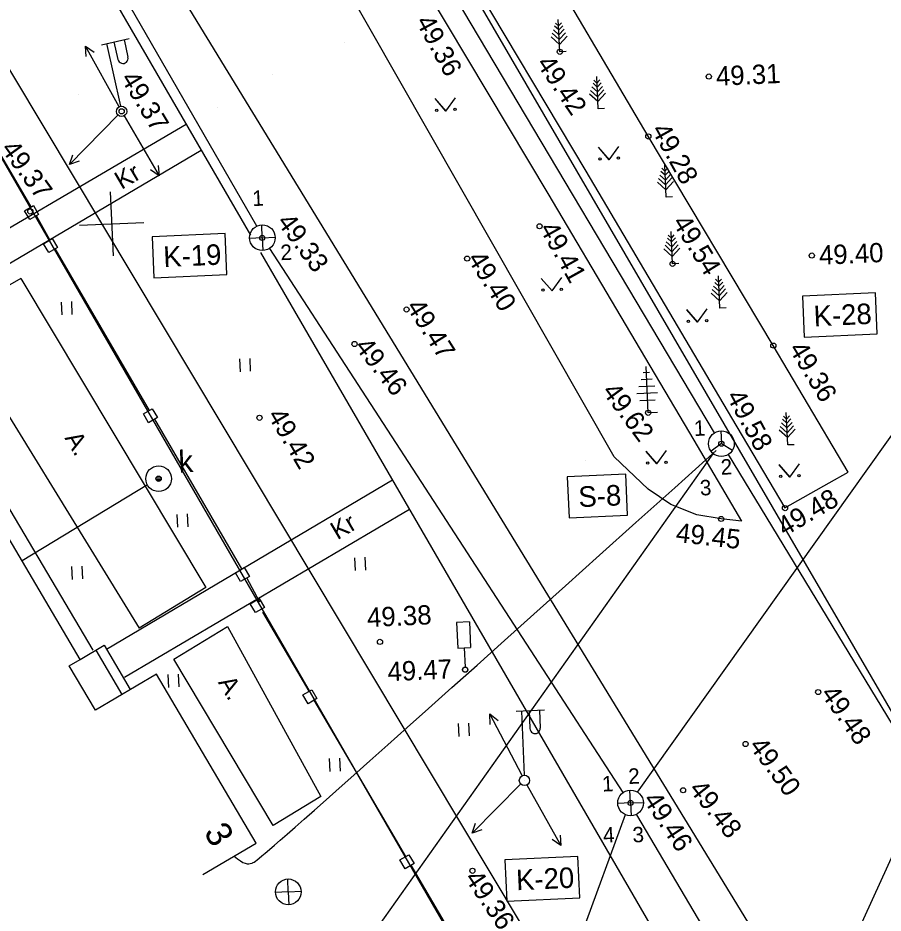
# Model space of a CAD drawing. Extents: x 641383 to 641619, y 6455711 to 6456054.
# Drawn here: x 641442.13 to 641475.76, y 6455837.44 to 6455872.23 of the extents above; entities that cross this region are included whole.
import ezdxf

# ---------------------------------------------------------------- set-up
doc = ezdxf.new("R2010")
doc.units = 0
for name, color, linetype in [('Level 1', 7, 'Continuous'), ('Level 10', 7, 'Continuous'), ('Level 14', 7, 'Continuous'), ('Level 15', 7, 'Continuous'), ('Level 16', 7, 'Continuous'), ('Level 17', 7, 'Continuous'), ('Level 2', 7, 'Continuous'), ('Level 20', 7, 'Continuous'), ('Level 23', 7, 'Continuous'), ('Level 26', 7, 'Continuous'), ('Level 27', 7, 'Continuous'), ('Level 28', 7, 'Continuous'), ('Level 30', 7, 'Continuous'), ('Level 40', 7, 'Continuous'), ('Level 41', 7, 'Continuous'), ('Level 44', 7, 'Continuous'), ('Level 48', 7, 'Continuous'), ('Level 57', 7, 'Continuous'), ('Level 58', 7, 'Continuous'), ('Level 60', 7, 'Continuous'), ('Level 61', 7, 'Continuous'), ('Level 8', 7, 'Continuous')]:
    doc.layers.add(name, color=color, linetype=linetype)

# ---------------------------------------------------------------- blocks, each defined once
blk = doc.blocks.new('KSALK0')
at = {"layer": 'Level 8'}
for radius in [500, 103]:
    blk.add_circle((0, 0), radius, dxfattribs=at)
blk.add_text('k', height=850, dxfattribs=at).set_placement((801, 199))

msp = doc.modelspace()

# ---------------------------------------------------------------- linework, layer by layer
at = {"layer": 'Level 1'}
msp.add_lwpolyline([(641449.319, 6455838.944), (641451.386, 6455840.163), (641447.514, 6455846.728), (641445.139, 6455845.327), (641444.124, 6455847.049), (641444.552, 6455847.302), (641437.389, 6455859.447), (641436.961, 6455859.195), (641435.731, 6455861.28), (641438.106, 6455862.681), (641434.502, 6455868.792), (641432.238, 6455867.457)], dxfattribs=at)
at = {"layer": 'Level 10'}
for p, q in [((641451.625, 6455863.685), (641451.603, 6455864.185)), ((641451.625, 6455863.685), (641451.125, 6455863.663)), ((641451.625, 6455863.685), (641452.124, 6455863.708)), ((641451.625, 6455863.685), (641451.647, 6455863.186)), ((641465.94, 6455841.721), (641465.918, 6455842.22)), ((641465.94, 6455841.721), (641465.441, 6455841.699)), ((641465.94, 6455841.721), (641466.44, 6455841.743)), ((641465.94, 6455841.721), (641465.963, 6455841.222)), ((641452.637, 6455838.265), (641452.614, 6455838.764)), ((641452.637, 6455838.265), (641452.137, 6455838.242)), ((641452.637, 6455838.265), (641453.136, 6455838.287)), ((641452.637, 6455838.265), (641452.659, 6455837.765))]:
    msp.add_line(p, q, dxfattribs=at)
for centre in [(641451.629, 6455863.688), (641465.94, 6455841.721), (641452.637, 6455838.265)]:
    msp.add_circle(centre, 0.5, dxfattribs=at)
at = {"layer": 'Level 14'}
for p, q in [((641432.442, 6455897.061), (641451.403, 6455864.149)), ((641491.356, 6455877.487), (641466.201, 6455842.138)), ((641451.908, 6455863.275), (641465.639, 6455842.122)), ((641460.885, 6455827.968), (641465.743, 6455841.267)), ((641466.166, 6455841.255), (641516.442, 6455756.529))]:
    msp.add_line(p, q, dxfattribs=at)
for points in [[(641446.063, 6455868.775), (641444.758, 6455871.139)], [(641444.781, 6455870.734), (641444.758, 6455871.139), (641445.09, 6455870.899)], [(641446.02, 6455868.458), (641444.13, 6455866.53)], [(641446.26, 6455868.427), (641447.613, 6455866.091)], [(641444.511, 6455866.668), (641444.13, 6455866.53), (641444.264, 6455866.916)], [(641447.582, 6455866.495), (641447.613, 6455866.091), (641447.276, 6455866.323)], [(641461.723, 6455842.784), (641460.475, 6455845.178)], [(641460.488, 6455844.773), (641460.475, 6455845.178), (641460.801, 6455844.931)], [(641461.675, 6455842.464), (641459.778, 6455840.544)], [(641461.915, 6455842.423), (641463.226, 6455840.063)], [(641460.159, 6455840.68), (641459.778, 6455840.544), (641459.914, 6455840.93)], [(641463.202, 6455840.467), (641463.226, 6455840.063), (641462.894, 6455840.301)]]:
    msp.add_lwpolyline(points, dxfattribs=at)
at = {"layer": 'Level 15'}
msp.add_lwpolyline([(641459.83, 6455822.803), (641467.439, 6455827.41), (641431.545, 6455887.369)], dxfattribs=at)
at = {"layer": 'Level 16'}
for p, q in [((641469.446, 6455856.186), (641469.469, 6455855.686)), ((641469.469, 6455855.686), (641469.072, 6455855.388)), ((641469.469, 6455855.686), (641469.901, 6455855.426))]:
    msp.add_line(p, q, dxfattribs=at)
msp.add_circle((641469.471, 6455855.684), 0.5, dxfattribs=at)
at = {"layer": 'Level 17'}
for p, q in [((641446.497, 6455894.276), (641469.192, 6455856.105)), ((641453.857, 6455833.709), (641469.149, 6455855.289)), ((641498.604, 6455807.707), (641469.751, 6455855.259))]:
    msp.add_line(p, q, dxfattribs=at)
msp.add_open_spline([(641450.528, 6455839.657), (641450.915, 6455839.325), (641451.208, 6455839.338), (641451.543, 6455839.5), (641469.273, 6455855.417)], degree=3, dxfattribs=at)
at = {"layer": 'Level 2'}
for points in [[(641437.897, 6455859.712), (641445.042, 6455847.664)], [(641444.552, 6455847.302), (641445.476, 6455847.847), (641446.492, 6455846.125)], [(641445.158, 6455847.659), (641446.173, 6455845.937)]]:
    msp.add_lwpolyline(points, dxfattribs=at)
at = {"layer": 'Level 20'}
for p, q in [((641445.375, 6455871.191), (641446.448, 6455871.431)), ((641445.57, 6455871.235), (641446.116, 6455868.796)), ((641445.863, 6455871.3), (641446.016, 6455870.617)), ((641446.253, 6455871.388), (641446.406, 6455870.705)), ((641461.497, 6455845.285), (641462.596, 6455845.335)), ((641461.497, 6455845.285), (641462.596, 6455845.335)), ((641461.697, 6455845.294), (641461.808, 6455842.797)), ((641461.697, 6455845.294), (641461.808, 6455842.797)), ((641461.996, 6455845.308), (641462.028, 6455844.609)), ((641461.996, 6455845.308), (641462.028, 6455844.609)), ((641462.396, 6455845.326), (641462.427, 6455844.626)), ((641462.396, 6455845.326), (641462.427, 6455844.626))]:
    msp.add_line(p, q, dxfattribs=at)
for centre in [(641446.16, 6455868.6), (641461.817, 6455842.597), (641461.817, 6455842.597)]:
    msp.add_circle(centre, 0.2, dxfattribs=at)
for centre, start, end in [((641446.211, 6455870.661), 192.5566, 12.678), ((641462.227, 6455844.617), 182.5031, 2.6245), ((641462.227, 6455844.617), 182.5031, 2.6245)]:
    msp.add_arc(centre, 0.2, start, end, dxfattribs=at)
at = {"layer": 'Level 23'}
for p, q in [((641432.334, 6455899.479), (641472.758, 6455833.392)), ((641473.26, 6455833.414), (641491.675, 6455873.754))]:
    msp.add_line(p, q, dxfattribs=at)
msp.add_lwpolyline([(641447.159, 6455854.084), (641442.294, 6455851.129)], dxfattribs=at)
at = {"layer": 'Level 26'}
for points in [[(641459.68, 6455848.762), (641459.18, 6455848.74)], [(641459.18, 6455848.74), (641459.225, 6455847.741)], [(641459.68, 6455848.762), (641459.724, 6455847.763)], [(641459.225, 6455847.741), (641459.724, 6455847.763)], [(641459.475, 6455847.752), (641459.508, 6455847.003)]]:
    msp.add_lwpolyline(points, dxfattribs=at)
msp.add_circle((641459.508, 6455846.905), 0.1, dxfattribs=at)
at = {"layer": 'Level 27'}
for p, q in [((641447.535, 6455854.398), (641447.655, 6455854.403)), ((641447.503, 6455854.346), (641447.691, 6455854.355)), ((641447.504, 6455854.296), (641447.695, 6455854.305)), ((641447.535, 6455854.248), (641447.669, 6455854.254))]:
    msp.add_line(p, q, dxfattribs=at)
for radius in [0.5, 0.103]:
    msp.add_circle((641447.598, 6455854.323), radius, dxfattribs=at)
at = {"layer": 'Level 28'}
for points in [[(641442.64, 6455864.885), (641438.99, 6455871.137)], [(641443.374, 6455863.605), (641442.846, 6455864.542)], [(641447.245, 6455856.978), (641443.581, 6455863.263)], [(641450.836, 6455850.819), (641447.447, 6455856.632)], [(641451.535, 6455849.527), (641451.024, 6455850.466)], [(641453.445, 6455846.064), (641451.648, 6455849.13)], [(641457.21, 6455839.642), (641455.551, 6455842.471), (641453.648, 6455845.719)], [(641461.443, 6455832.42), (641457.412, 6455839.297)]]:
    msp.add_lwpolyline(points, dxfattribs=at)
for points in [[(641442.383, 6455864.734), (641442.728, 6455864.937), (641442.931, 6455864.592), (641442.586, 6455864.39), (641442.383, 6455864.734)], [(641443.121, 6455863.456), (641443.466, 6455863.659), (641443.669, 6455863.314), (641443.324, 6455863.111), (641443.121, 6455863.456)], [(641447.007, 6455856.838), (641447.351, 6455857.04), (641447.554, 6455856.696), (641447.21, 6455856.493)], [(641450.58, 6455850.668), (641450.925, 6455850.871), (641451.128, 6455850.526), (641450.783, 6455850.324), (641450.58, 6455850.668)], [(641451.159, 6455849.462), (641451.504, 6455849.665), (641451.707, 6455849.321), (641451.362, 6455849.118), (641451.159, 6455849.462)], [(641453.202, 6455845.92), (641453.546, 6455846.123), (641453.749, 6455845.779), (641453.405, 6455845.576)], [(641456.976, 6455839.505), (641457.321, 6455839.707), (641457.524, 6455839.363), (641457.179, 6455839.16)]]:
    msp.add_lwpolyline(points, close=True, dxfattribs=at)
at = {"layer": 'Level 30'}
for p, q in [((641448.671, 6455868.092), (641437.281, 6455861.413)), ((641437.874, 6455860.37), (641449.248, 6455867.097)), ((641442.243, 6455862.104), (641449.429, 6455850.091)), ((641456.688, 6455854.267), (641445.571, 6455847.687)), ((641457.35, 6455853.125), (641446.271, 6455846.59))]:
    msp.add_line(p, q, dxfattribs=at)
for points in [[(641446.318, 6455901.94), (641446, 6455902.654), (641445.825, 6455903.334), (641445.849, 6455903.948), (641445.899, 6455904.362), (641446.156, 6455904.966), (641446.419, 6455905.426), (641447.213, 6455905.998), (641445.656, 6455908.188), (641444.803, 6455907.549), (641444.076, 6455906.812), (641443.535, 6455905.959), (641443.203, 6455904.984), (641443.062, 6455903.972), (641443.09, 6455902.958), (641443.36, 6455901.866), (641443.791, 6455901.034), (641445.191, 6455898.335), (641447.67, 6455894.173), (641454.816, 6455882.059), (641459.498, 6455874.159), (641464.201, 6455866.278), (641469.869, 6455856.693), (641471.938, 6455853.189)], [(641471.938, 6455853.189), (641473.658, 6455854.166), (641474.394, 6455854.577), (641471.488, 6455859.498), (641466.631, 6455867.633), (641462.045, 6455875.399), (641457.96, 6455882.329), (641451.144, 6455893.838), (641446.318, 6455901.94)], [(641465.308, 6455855.17), (641442.615, 6455894.949)], [(641445.331, 6455894.752), (641446.196, 6455893.299), (641453.342, 6455881.188), (641458.026, 6455873.284), (641462.728, 6455865.403), (641468.395, 6455855.822), (641470.258, 6455852.666)], [(641436.939, 6455887.643), (641442.872, 6455878.092), (641451.166, 6455863.79)], [(641451.561, 6455863.108), (641467.21, 6455836.122), (641467.566, 6455835.436), (641467.735, 6455834.93), (641467.928, 6455834.234), (641468.061, 6455833.228), (641468.014, 6455832.624), (641467.793, 6455831.998), (641467.436, 6455831.469), (641466.883, 6455830.921)], [(641442.243, 6455862.104), (641439.459, 6455860.507), (641446.838, 6455848.51)], [(641470.258, 6455852.666), (641469.459, 6455852.763), (641468.513, 6455852.92), (641467.508, 6455853.321), (641466.625, 6455853.918), (641465.306, 6455855.171)], [(641449.429, 6455850.091), (641446.838, 6455848.51)], [(641452.046, 6455840.846), (641448.19, 6455847.308), (641450.273, 6455848.577), (641453.908, 6455841.973), (641452.046, 6455840.846)]]:
    msp.add_lwpolyline(points, dxfattribs=at)
at = {"layer": 'Level 40'}
msp.add_lwpolyline([(641440.845, 6455905.794), (641536.419, 6455944.975), (641565.849, 6455865.54), (641482.308, 6455834.585)], close=True, dxfattribs=at)
msp.add_lwpolyline([(641422.344, 6455871.772), (641432.757, 6455881.901), (641461.759, 6455831.693)], dxfattribs=at)
at = {"layer": 'Level 41'}
for points in [[(641443.843, 6455860.689), (641443.821, 6455861.188)], [(641444.243, 6455860.707), (641444.22, 6455861.206)], [(641450.775, 6455858.482), (641450.753, 6455858.982)], [(641451.175, 6455858.5), (641451.152, 6455859)], [(641448.341, 6455852.437), (641448.319, 6455852.936)], [(641448.74, 6455852.455), (641448.718, 6455852.954)], [(641455.649, 6455850.77), (641455.627, 6455851.269)], [(641444.646, 6455850.426), (641444.624, 6455850.925)], [(641455.249, 6455850.752), (641455.227, 6455851.251)], [(641444.247, 6455850.408), (641444.225, 6455850.907)], [(641447.992, 6455846.213), (641447.969, 6455846.712)], [(641448.391, 6455846.231), (641448.369, 6455846.73)], [(641459.28, 6455844.308), (641459.258, 6455844.807)], [(641459.68, 6455844.326), (641459.658, 6455844.825)], [(641454.264, 6455842.944), (641454.242, 6455843.443)], [(641454.664, 6455842.961), (641454.641, 6455843.461)]]:
    msp.add_lwpolyline(points, dxfattribs=at)
at = {"layer": 'Level 44'}
for p, q in [((641463.188, 6455870.911), (641463.132, 6455872.17)), ((641463.15, 6455871.764), (641462.989, 6455871.911)), ((641463.143, 6455871.918), (641463.026, 6455872.032)), ((641463.143, 6455871.918), (641463.257, 6455872.042)), ((641463.15, 6455871.764), (641463.304, 6455871.925)), ((641463.158, 6455871.576), (641463.359, 6455871.788)), ((641463.175, 6455871.198), (641462.854, 6455871.492)), ((641463.167, 6455871.387), (641462.897, 6455871.634)), ((641463.158, 6455871.576), (641462.947, 6455871.769)), ((641463.167, 6455871.387), (641463.414, 6455871.657)), ((641463.175, 6455871.198), (641463.476, 6455871.52)), ((641463.44, 6455870.923), (641463.188, 6455870.911)), ((641464.635, 6455869.7), (641464.518, 6455869.814)), ((641464.68, 6455868.693), (641464.624, 6455869.952)), ((641464.635, 6455869.7), (641464.749, 6455869.824)), ((641464.642, 6455869.546), (641464.796, 6455869.707)), ((641464.659, 6455869.169), (641464.389, 6455869.416)), ((641464.651, 6455869.357), (641464.439, 6455869.551)), ((641464.642, 6455869.546), (641464.482, 6455869.693)), ((641464.651, 6455869.357), (641464.851, 6455869.569)), ((641464.659, 6455869.169), (641464.906, 6455869.439)), ((641458.338, 6455869.099), (641458.765, 6455868.613)), ((641458.765, 6455868.613), (641458.343, 6455869.095)), ((641458.765, 6455868.613), (641459.142, 6455869.13)), ((641464.668, 6455868.98), (641464.346, 6455869.274)), ((641464.668, 6455868.98), (641464.968, 6455869.301)), ((641464.932, 6455868.704), (641464.68, 6455868.693)), ((641464.686, 6455867.207), (641465.113, 6455866.721)), ((641465.113, 6455866.721), (641464.691, 6455867.202)), ((641465.113, 6455866.721), (641465.49, 6455867.238)), ((641467.284, 6455866.12), (641467.123, 6455866.267)), ((641467.277, 6455866.274), (641467.16, 6455866.388)), ((641467.322, 6455865.267), (641467.266, 6455866.526)), ((641467.277, 6455866.274), (641467.391, 6455866.398)), ((641467.284, 6455866.12), (641467.438, 6455866.281)), ((641467.301, 6455865.743), (641467.031, 6455865.99)), ((641467.292, 6455865.931), (641467.081, 6455866.125)), ((641467.292, 6455865.931), (641467.493, 6455866.143)), ((641467.301, 6455865.743), (641467.548, 6455866.013)), ((641467.309, 6455865.554), (641467.61, 6455865.875)), ((641467.309, 6455865.554), (641466.988, 6455865.848)), ((641467.574, 6455865.278), (641467.322, 6455865.267)), ((641467.526, 6455863.677), (641467.408, 6455863.791)), ((641467.571, 6455862.67), (641467.514, 6455863.929)), ((641467.526, 6455863.677), (641467.639, 6455863.801)), ((641467.541, 6455863.334), (641467.329, 6455863.528)), ((641467.533, 6455863.523), (641467.372, 6455863.67)), ((641467.533, 6455863.523), (641467.687, 6455863.684)), ((641467.541, 6455863.334), (641467.742, 6455863.546)), ((641467.558, 6455862.957), (641467.237, 6455863.251)), ((641467.549, 6455863.146), (641467.279, 6455863.393)), ((641467.549, 6455863.146), (641467.797, 6455863.416)), ((641467.558, 6455862.957), (641467.859, 6455863.278)), ((641467.822, 6455862.681), (641467.571, 6455862.67)), ((641462.465, 6455862.109), (641462.892, 6455861.623)), ((641462.892, 6455861.623), (641462.47, 6455862.105)), ((641462.892, 6455861.623), (641463.27, 6455862.14)), ((641469.364, 6455861.958), (641469.247, 6455862.071)), ((641469.409, 6455860.951), (641469.353, 6455862.209)), ((641469.364, 6455861.958), (641469.478, 6455862.082)), ((641469.38, 6455861.615), (641469.168, 6455861.809)), ((641469.371, 6455861.804), (641469.21, 6455861.951)), ((641469.371, 6455861.804), (641469.525, 6455861.965)), ((641469.38, 6455861.615), (641469.58, 6455861.827)), ((641469.388, 6455861.426), (641469.635, 6455861.697)), ((641469.397, 6455861.237), (641469.075, 6455861.531)), ((641469.388, 6455861.426), (641469.118, 6455861.673)), ((641469.397, 6455861.237), (641469.697, 6455861.559)), ((641468.119, 6455860.895), (641468.546, 6455860.408)), ((641468.546, 6455860.408), (641468.124, 6455860.89)), ((641468.546, 6455860.408), (641468.923, 6455860.926)), ((641469.661, 6455860.962), (641469.409, 6455860.951)), ((641466.623, 6455856.885), (641466.542, 6455858.683)), ((641466.427, 6455858.453), (641466.677, 6455858.464)), ((641466.267, 6455857.905), (641466.886, 6455857.933)), ((641466.349, 6455858.179), (641466.779, 6455858.198)), ((641466.184, 6455857.631), (641466.993, 6455857.667)), ((641466.306, 6455857.366), (641466.895, 6455857.393)), ((641466.982, 6455856.901), (641466.623, 6455856.885)), ((641472.05, 6455855.634), (641471.993, 6455856.893)), ((641472.02, 6455856.298), (641471.808, 6455856.492)), ((641472.011, 6455856.487), (641471.851, 6455856.634)), ((641472.004, 6455856.641), (641471.887, 6455856.755)), ((641472.004, 6455856.641), (641472.118, 6455856.765)), ((641472.011, 6455856.487), (641472.165, 6455856.648)), ((641472.02, 6455856.298), (641472.221, 6455856.511)), ((641472.037, 6455855.921), (641471.715, 6455856.215)), ((641472.028, 6455856.11), (641471.758, 6455856.357)), ((641472.028, 6455856.11), (641472.275, 6455856.38)), ((641472.037, 6455855.921), (641472.338, 6455856.243)), ((641472.301, 6455855.645), (641472.05, 6455855.634)), ((641466.539, 6455855.388), (641466.966, 6455854.902)), ((641466.966, 6455854.902), (641466.544, 6455855.384)), ((641466.966, 6455854.902), (641467.343, 6455855.419)), ((641471.707, 6455854.872), (641472.134, 6455854.386)), ((641472.134, 6455854.386), (641471.712, 6455854.867)), ((641472.134, 6455854.386), (641472.511, 6455854.903))]:
    msp.add_line(p, q, dxfattribs=at)
for centre in [(641458.408, 6455868.642), (641459.118, 6455868.674), (641464.757, 6455866.75), (641465.466, 6455866.781), (641462.536, 6455861.652), (641463.245, 6455861.684), (641468.189, 6455860.437), (641468.899, 6455860.469), (641466.61, 6455854.931), (641467.319, 6455854.963), (641471.777, 6455854.415), (641472.486, 6455854.446)]:
    msp.add_circle(centre, 0.045, dxfattribs=at)
at = {"layer": 'Level 48'}
for centre in [(641463.192, 6455870.914), (641468.98, 6455869.952), (641446.16, 6455868.6), (641466.632, 6455867.625), (641442.611, 6455864.708), (641462.405, 6455864.133), (641451.625, 6455863.68), (641472.985, 6455862.995), (641459.588, 6455862.876), (641467.575, 6455862.673), (641457.235, 6455860.899), (641455.213, 6455859.557), (641471.49, 6455859.495), (641466.623, 6455856.885), (641451.518, 6455856.689), (641469.469, 6455855.681), (641471.943, 6455853.18), (641469.46, 6455852.758), (641456.201, 6455847.981), (641459.513, 6455846.898), (641473.234, 6455846.031), (641470.412, 6455844.013), (641467.98, 6455842.213), (641465.94, 6455841.721), (641459.793, 6455839.084)]:
    msp.add_circle(centre, 0.1, dxfattribs=at)
at = {"layer": 'Level 57'}
for points in [[(641447.414, 6455862.127), (641450.251, 6455862.254), (641450.179, 6455863.852), (641447.342, 6455863.725)], [(641472.69, 6455859.823), (641475.527, 6455859.95), (641475.455, 6455861.548), (641472.618, 6455861.421)], [(641463.55, 6455852.799), (641465.827, 6455852.901), (641465.755, 6455854.499), (641463.478, 6455854.397)], [(641461.127, 6455837.909), (641463.964, 6455838.036), (641463.893, 6455839.634), (641461.056, 6455839.507)]]:
    msp.add_lwpolyline(points, close=True, dxfattribs=at)
at = {"layer": 'Level 60'}
for p, q in [((641454.808, 6455871.283), (641454.808, 6455871.283)), ((641463.196, 6455870.922), (641463.196, 6455870.922)), ((641452.01, 6455870.025), (641452.01, 6455870.025)), ((641468.979, 6455869.96), (641468.979, 6455869.96)), ((641444.493, 6455869.266), (641444.493, 6455869.266)), ((641449.883, 6455868.758), (641449.883, 6455868.758)), ((641464.684, 6455868.699), (641464.684, 6455868.699)), ((641446.16, 6455868.609), (641446.16, 6455868.609)), ((641466.631, 6455867.633), (641466.631, 6455867.633)), ((641464.201, 6455866.278), (641464.201, 6455866.278)), ((641467.326, 6455865.273), (641467.326, 6455865.273)), ((641442.613, 6455864.711), (641442.613, 6455864.711)), ((641462.407, 6455864.134), (641462.407, 6455864.134)), ((641451.629, 6455863.688), (641451.629, 6455863.688)), ((641459.583, 6455862.882), (641459.583, 6455862.882)), ((641472.989, 6455863), (641472.989, 6455863)), ((641467.573, 6455862.673), (641467.573, 6455862.673)), ((641457.238, 6455860.901), (641457.238, 6455860.901)), ((641469.414, 6455860.959), (641469.414, 6455860.959)), ((641455.213, 6455859.559), (641455.213, 6455859.559)), ((641471.488, 6455859.498), (641471.488, 6455859.498)), ((641466.624, 6455856.892), (641466.624, 6455856.892)), ((641451.514, 6455856.692), (641451.514, 6455856.692)), ((641469.471, 6455855.684), (641469.471, 6455855.684)), ((641472.052, 6455855.64), (641472.052, 6455855.64)), ((641465.306, 6455855.171), (641465.306, 6455855.171)), ((641464.207, 6455855.021), (641464.207, 6455855.021)), ((641466.446, 6455854.083), (641466.446, 6455854.083)), ((641466.629, 6455853.922), (641466.629, 6455853.922)), ((641466.656, 6455853.982), (641466.656, 6455853.982)), ((641467.508, 6455853.321), (641467.508, 6455853.321)), ((641471.938, 6455853.189), (641471.938, 6455853.189)), ((641471.955, 6455853.264), (641471.955, 6455853.264)), ((641469.46, 6455852.76), (641469.46, 6455852.76)), ((641456.206, 6455847.985), (641456.206, 6455847.985)), ((641459.508, 6455846.905), (641459.508, 6455846.905)), ((641473.232, 6455846.037), (641473.232, 6455846.037)), ((641470.412, 6455844.017), (641470.412, 6455844.017)), ((641461.816, 6455842.607), (641461.816, 6455842.607)), ((641467.978, 6455842.215), (641467.978, 6455842.215)), ((641465.944, 6455841.731), (641465.944, 6455841.731)), ((641465.704, 6455840.959), (641465.704, 6455840.959)), ((641459.79, 6455839.09), (641459.79, 6455839.09))]:
    msp.add_line(p, q, dxfattribs=at)
at = {"layer": 'Level 61'}
for p, q in [((641445.713, 6455865.476), (641445.825, 6455862.978)), ((641445.713, 6455865.476), (641445.825, 6455862.978)), ((641444.521, 6455864.171), (641447.018, 6455864.283)), ((641444.521, 6455864.171), (641447.018, 6455864.283))]:
    msp.add_line(p, q, dxfattribs=at)

# ---------------------------------------------------------------- block references
at = {"layer": 'Level 8', "xscale": 0.0009999002936566, "yscale": 0.0009999002936566, "rotation": 2.563816449116452}
msp.add_blockref('KSALK0', (641447.598, 6455854.323), dxfattribs=at)

# ---------------------------------------------------------------- texts
at = {"layer": 'Level 1'}
msp.add_text('3', height=1, rotation=300.5297, dxfattribs=at).set_placement((641449.333, 6455840.578))
at = {"layer": 'Level 27'}
msp.add_text('k', height=0.85, rotation=2.5638, dxfattribs=at).set_placement((641448.388, 6455854.558))
at = {"layer": 'Level 57'}
for s, height, rotation, p in [('Kr', 0.6999, 30.5347, (641446.155, 6455865.543)), ('K-19', 0.7999, 2.5638, (641447.796, 6455862.544)), ('K-28', 0.7999, 2.5638, (641473.072, 6455860.24)), ('A.', 0.6999, 300.825, (641443.929, 6455855.903)), ('S-8', 0.7999, 2.5638, (641463.931, 6455853.216)), ('Kr', 0.6999, 30.5347, (641454.545, 6455851.929)), ('A.', 0.6999, 300.825, (641449.892, 6455846.406)), ('K-20', 0.7999, 2.5638, (641461.509, 6455838.326))]:
    msp.add_text(s, height=height, rotation=rotation, dxfattribs=at).set_placement(p)
at = {"layer": 'Level 58'}
for s, p in [('1', (641451.251, 6455864.916)), ('2', (641452.346, 6455862.813)), ('1', (641468.417, 6455855.98)), ('2', (641469.455, 6455854.474)), ('3', (641468.648, 6455853.667)), ('2', (641465.863, 6455842.456)), ('1', (641464.843, 6455842.161)), ('4', (641464.884, 6455840.17)), ('3', (641466.029, 6455840.182))]:
    msp.add_text(s, height=0.6, rotation=2.5638, dxfattribs=at).set_placement(p)
at = {"layer": 'Level 60'}
for s, rotation, p in [(' 49.36', 298.4859, (641457.441, 6455872.337)), (' 49.42', 304.0757, (641462.104, 6455870.688)), (' 49.31', 2.5638, (641468.997, 6455869.578)), (' 49.37', 300.9874, (641445.96, 6455870.121)), (' 49.28', 299.1083, (641466.597, 6455868.125)), (' 49.37', 305.8532, (641441.282, 6455867.365)), (' 49.33', 306.2325, (641452.006, 6455864.522)), (' 49.41', 299.1103, (641462.247, 6455864.296)), (' 49.54', 301.5966, (641467.398, 6455864.524)), (' 49.40', 2.5638, (641473.002, 6455862.621)), (' 49.40', 301.9715, (641459.432, 6455863.112)), (' 49.47', 302.2888, (641457.051, 6455861.244)), (' 49.46', 308.0796, (641455.017, 6455859.667)), (' 49.36', 300.9852, (641471.927, 6455859.614)), (' 49.62', 306.4463, (641464.639, 6455857.935)), (' 49.58', 298.4859, (641469.512, 6455857.777)), (' 49.42', 300.6171, (641451.667, 6455857.027)), (' 49.48', 30.4231, (641471.688, 6455851.922)), (' 49.45', 353.5833, (641467.4, 6455851.899)), (' 49.38', 2.5638, (641455.435, 6455848.542)), (' 49.47', 2.5638, (641456.231, 6455846.437)), (' 49.48', 304.8903, (641473.145, 6455846.193)), (' 49.50', 306.2325, (641470.355, 6455844.16)), (' 49.48', 308.3308, (641468.007, 6455842.466)), (' 49.46', 303.2432, (641466.251, 6455842.085)), (' 49.36', 303.8719, (641459.31, 6455839.027))]:
    msp.add_text(s, height=0.7499, rotation=rotation, dxfattribs=at).set_placement(p)

doc.saveas('drawing.dxf')
